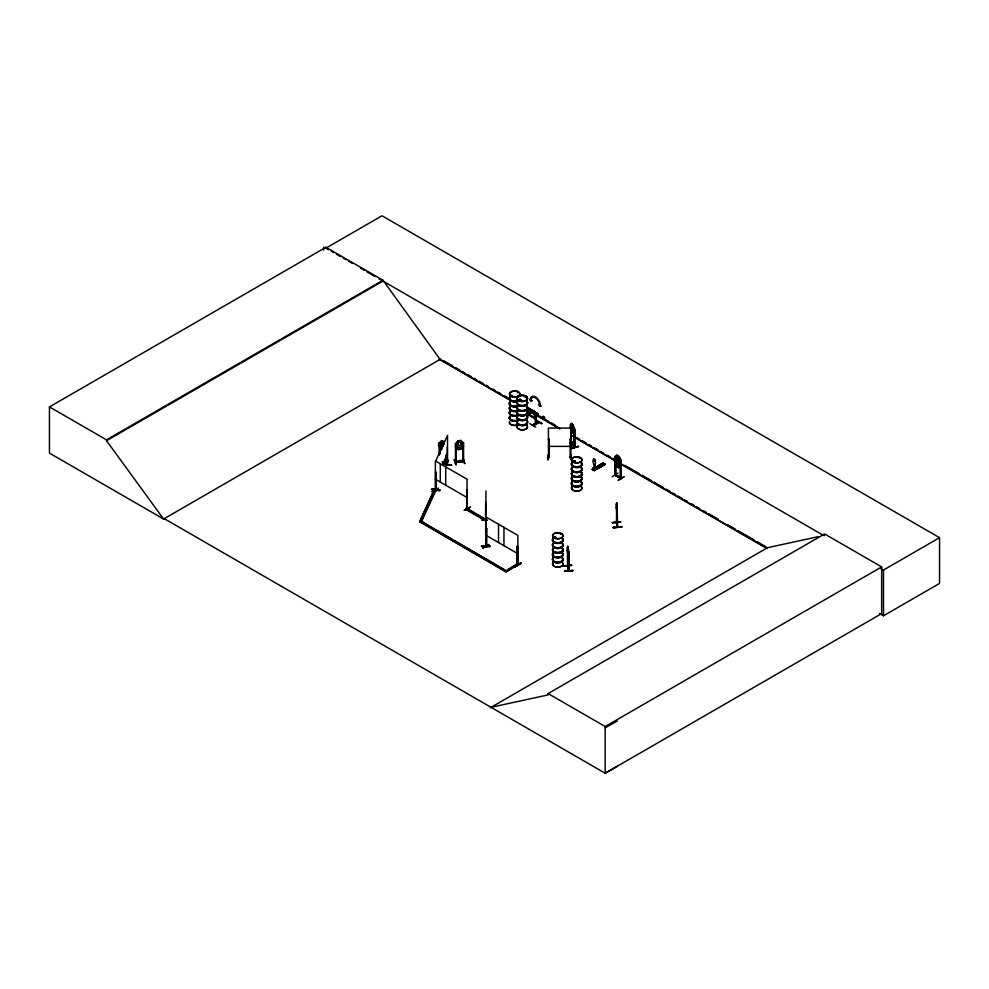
<?xml version="1.0" encoding="UTF-8"?>
<svg xmlns="http://www.w3.org/2000/svg" width="989" height="989" viewBox="0 0 989 989"><rect width="100%" height="100%" fill="white"/><g stroke="black" fill="none" stroke-linecap="round" stroke-linejoin="round"><path stroke-width="1.48" d="M616.407 522.983L616.815 521.957M616.518 522.6L617.235 526.828M617.223 527.273L617.173 508.507L617.631 527.347L617.668 526.667M595.081 463.618L594.809 469.342L595.081 463.618A1.867 1.076 60 0 0 594.809 461.059L594.785 459.205M616.629 505.874L616.827 503.908M620.387 460.021L620.326 478.404C623.762 476.859 607.679 472.421 620.622 477.563M567.723 549.266L567.946 547.288L567.97 552.703L567.723 550.539M616.481 505.082C616.839 496.317 617.828 518.632 616.938 504.551L616.889 511.09L616.481 507.258M463.025 443.171L462.741 461.542L463.581 460.787M567.538 548.462L567.81 546.398M431.6 489.456C439.289 488.343 445.965 492.275 431.6 489.468L439.734 490.655M431.699 489.147L439.833 490.371M439.845 490.074L431.711 488.838M543.641 416.962C543.394 414.515 540.934 418.94 543.109 417.865M534.369 412.277C535.951 411.375 531.204 410.707 526.63 407.505M535.21 418.495L535.185 411.733L534.95 418.718L526.432 413.723M568.539 570.047L568.91 570.69L568.749 551.924L568.576 570.727L567.785 565.251M567.859 566.363L567.723 547.646L567.34 550.527M568.885 570.604L567.55 565.98M568.885 569.973L567.847 565.955M535.136 415.133L536.458 414.947L535.618 414.478L535.803 424.046L535.556 413.946L535.803 415.417M593.511 458.463L593.487 460.293A1.867 1.076 60 0 0 593.215 462.531C595.712 470.739 592.226 468.971 593.956 468.131M593.635 468.699L595.452 469.837L595.291 468.959L594.204 470.22L592.535 469.256L593.623 467.995C594.105 471.283 593.004 467.55 593.956 468.514M534.332 417.679C534.69 421.475 534.913 403.364 534.369 417.618M535.185 412.339L526.432 407.616M617.321 527.322L616.407 522.538M616.827 522.996L616.629 502.919L616.79 504.711M617.643 527.285L616.79 522.34M485.97 520.14L485.5 520.807L485.648 502.091M485.97 546.249L485.636 527.52M511.103 395.835L512.623 395.6M511.264 395.538L512.45 396.07M511.783 395.328L511.214 396.07L512.129 396.292M517.544 392.682L518.001 392.682M518.78 400.026L519.373 399.717M519.509 400.322L519.151 399.791L520.288 400.335M520.078 399.989L519.361 399.68M520.263 400.137L518.928 400.545M525.48 397.096L525.171 396.515L525.827 396.836M554.186 537.472L554.878 536.965M554.878 537.522L555.756 537.398L554.594 537.88M574.09 461.814L573.163 461.69M574.3 461.789L574.658 461.331M560.404 534.085L561.097 534.32M560.466 533.949L560.751 533.936M579.406 458.315L580.036 457.956L579.406 458.055M579.393 458.105L580.11 458.278M580.061 457.932L579.925 458.439M599.359 466.276L600.298 465.967M616.444 523.057L616.716 502.919M617.235 511.882L616.938 513.254L617.334 511.956M567.834 548.079L567.723 546.311L567.97 547.819M567.34 547.683L567.81 546.299L568.193 556.535M568.106 556.535L568.588 555.336M568.106 556.634L568.576 555.249M617.544 456.028L616.913 459.415L618.199 461.282L618.867 459.267L617.618 455.991M574.288 441.922L570.566 443.06M593.623 467.995L593.351 468.415M593.066 469.565L593.066 468.23L594.043 468.242L593.227 468.749M441.613 443.789L442.491 441.415L444.222 444.284M529.82 423.663L535.754 427.124M616.913 455.286L615.937 459.749L618.545 462.976L619.831 461.999C620.771 458.945 617.878 452.257 614.898 456.943L614.898 462.543L616.815 466.573L618.891 467.698L620.869 465.943L618.793 467.649M447.349 446.929L447.053 464.756M443.356 464.125L451.491 465.349L443.468 463.841M447.461 464.521L447.424 465.189M447.226 464.768L447.424 464.521M463.705 443.171L460.923 440.513L458.142 440.859L456.831 446.101L458.649 447.634L460.454 447.448L462.246 445.532L460.923 440.513L458.13 440.81L455.373 443.999M535.754 414.762L535.556 413.946M612.055 476.809L618.014 473.101M438.312 488.43L432.131 491.78L438.04 488.331M482.991 548.153L488.937 544.432L483.028 547.894M435.951 460.38L447.547 435.395L447.461 465.189M442.392 464.793L447.547 453.691M434.258 489.74L419.756 521.562L434.258 489.74L435.976 490.012M427.953 525.616L421.339 521.228L435.407 489.728M454.149 459.885C459.44 475.239 451.095 449.043 456.065 464.533M466.833 508.222L467.068 479.22L435.383 460.923L435.308 490.334L436.186 490.569L435.519 490.185M436.198 489.864L435.519 489.518M467.055 508.012L466.462 507.629L466.845 508.705L465.683 509.372L466.845 508.136L486.65 520.14L485.5 520.807L465.683 509.372M485.871 546.633L485.933 490.964M486.687 546.138L485.871 545.965L486.427 546.979L486.687 528.534L485.945 528.336L486.687 528.534M486.761 546.83L485.945 546.633L486.143 517.099L517.84 535.395L517.902 564.855L517.037 564.595L517.099 546.324L517.84 546.521L517.692 564.966L517.321 563.804M441.626 440.884L440.29 445.705L442.046 447.77M548.227 455.088L547.881 460.009L548.178 455.113M615.64 474.955L614.985 474.572L615.863 474.807M620.857 478.639L614.985 475.239M615.071 475.338L615.245 456.869L615.183 475.128L621.117 478.491M462.691 460.899C445.075 465.275 463.495 457.647 463.507 461.517M455.348 462.16L463.656 461.455L463.52 442.998M462.741 461.542L462.691 460.713M439.017 446.076L441.564 449.55L438.893 446.138C436.977 443.764 441.02 442.911 439.067 443.22M441.564 449.55L441.589 440.797L438.893 443.233M444.259 441.49L441.564 440.847M446.212 462.939L446.237 455.113M442.343 461.678L447.04 462.222L446.15 462.048M448.351 460.305L445.643 465.275L448.388 460.342M445.755 465.25L448.413 460.627M616.419 522.6L616.518 522.415M534.95 411.857L526.432 406.998M534.925 418.05L527.854 413.686M570.937 443.01L570.468 442.602L574.757 447.374L574.683 429.065L574.003 428.546L574.424 447.436L570.468 443.27L570.937 443.678L570.826 425.134M570.529 443.27L570.468 442.602M574.077 446.435L574.757 446.707L574.065 447.053M536.273 415.17L536.384 423.737L535.679 423.403M436.05 489.098L435.642 489.802M517.556 392.126L518.174 392.435M519.757 399.976L519.312 400.57L519.509 399.939M574.386 461.727L573.805 461.814M573.744 462.024L574.683 461.381M599.074 466.004L600.212 466.276M535.16 418.594L526.63 413.6M458.191 440.933L455.484 444.024M573.15 433.541L571.753 432.069L570.406 427.792L570.406 424.887L571.803 423.391L574.473 429.164M570.542 424.949C571.642 425.863 569.615 424.046 571.827 423.49L573.138 424.899M548.499 456.782C549.427 456.77 548.19 458.191 549.266 457.19M569.973 457.005C572.359 457.19 568.836 456.189 570.159 457.722L570.06 439.203L570.826 439.363L570.06 439.203M570.801 424.874L570.913 457.66L570.146 456.807M455.435 461.48L455.583 462.358L463.495 461.492M535.272 423.638L535.865 423.984M614.898 456.943L616.975 455.249M614.898 459.848L616.876 463.89L618.891 465.053L620.944 463.26M511.56 395.402L512.055 396.082M525.53 396.49L524.924 396.898M573.249 461.331L573.595 461.789M554.569 537.336L555.484 537.398M548.326 457.499L549.266 457.66L549.167 439.203L548.413 439.203L549.167 439.203M570.74 457.684L570.159 457.697M592.596 469.651L603.649 463.631L592.226 469.441L593.462 467.908M593.969 470.331L605.243 464.546L603.105 462.976L602.017 463.767L603.995 464.904L602.017 463.606M603.488 463.359L593.672 468.897M604.576 464.175L603.105 462.976M604.86 464.323L593.82 470.356L595.452 469.046M435.58 471.926L435.79 490.655L435.852 479.85M438.325 488.405L432.168 491.756M467.278 490.223L466.536 490.037M464.286 510.336L470.517 507.036L464.336 510.312M517.902 564.187L517.296 563.841M514.886 566.561C533.281 555.126 502.585 574.152 521.079 563.371M515.17 566.784L521.079 563.334M164.322 518.693L163.68 519.077L49.45 453.123L49.45 406.912L325.925 247.287L383.003 280.233L440.08 359.403L509.434 399.445M325.925 247.287L325.925 248.14L381.989 215.775L939.55 537.682L939.55 583.423L883.486 615.788L879.481 613.464M49.45 406.912L106.528 439.858L383.003 280.233M617.284 766.327L605.181 773.225L164.248 518.656L163.593 519.027L106.528 440.711L383.003 281.086M163.593 519.027L440.723 359.032M527.941 407.888L530.537 411.523L530.537 413.847L528.002 414.601M530.401 411.56L530.401 413.81M536.421 412.969L538.053 413.723L537.88 414.861L536.421 414.02L536.421 412.969L538.053 413.723M536.421 414.02L538.053 414.774M532.169 425.047L538.449 421.809M538.387 421.722L532.453 425.159M533.158 425.332L539.104 422.179M533.479 425.777L539.425 422.34M541.749 423.712L535.803 420.276L541.749 423.428M506.133 570.752L516.035 564.472L517.185 565.139L506.133 572.087L420.177 521.895L421.339 521.228L507.283 571.419M420.177 522.464L421.339 521.796L435.84 490.556L434.258 490.309M486.65 519.571L485.5 520.239L465.683 508.803M594.723 459.452L594.809 461.059M598.135 465.844C603.438 468.217 595.835 466.227 599.223 465.213L601.201 466.511L599.223 465.213M600.199 464.657C605.503 467.031 597.888 465.04 601.287 464.026L603.265 465.325L601.287 464.026M592.213 469.429L603.105 463.136M594.08 470.504L605.083 464.125M594.216 470.579L605.107 464.373M614.96 459.65L616.876 457.833L618.854 459.057L619.831 464.645L618.545 465.621L617.235 464.867L615.937 462.395C614.589 455.62 620.808 458.562 620.808 463.235M620.808 460.392L620.919 478.676M616.975 463.804L618.929 464.929M620.808 463.025L618.83 459.032M616.876 466.536L618.83 467.735M620.622 478.231L620.536 466.017M624.034 476.574L618.051 480.333L624.047 476.871M507.369 570.047L514.799 565.757M420.177 521.895L506.133 571.518L517.185 565.139M490.396 707.704L767.526 547.696L818.583 536.594M491.038 707.32L548.116 694.908L548.116 693.586L824.591 533.961L881.669 566.907L881.669 613.6L605.181 773.225L605.181 726.532L881.669 566.907M824.591 535.284L823.948 535.667L379.022 278.787M880.84 568.514L883.486 570.047L939.55 537.682M605.181 727.867L617.284 720.969M446.904 462.407L446.744 463.075L446.954 455.249M485.933 545.594L485.611 546.249M527.347 413.179L528.843 412.524L527.347 408.68M446.83 463.05L442.343 462.16M571.827 423.49L571.098 427.841L572.841 431.439L573.694 430.648L573.15 424.837M570.406 424.887L570.542 428.002M572.606 424.825L573.051 429.053L572.174 429.226C571.704 428.472 571.259 423.477 572.693 424.8M574.683 429.065L574.473 447.485L574.325 428.67M574.473 432.069L573.138 433.454M570.604 442.788L574.325 441.638M570.937 443.208L574.473 446.818M578.516 446.521L570.888 448.586L578.516 446.534M570.888 448.586L578.33 446.224M570.826 457.709L570.072 457.672M573.546 461.158L573.805 461.022M555.138 537.522L554.606 537.472M541.799 423.626L535.803 419.991M526.568 411.585L527.545 411.424L526.568 409.347M615.183 474.46L615.64 475.622L615.788 463.272M456.201 443.974L456.164 462.296M459.984 441.119L459.081 441.218L458.191 443.789L459.081 446.088L460.899 444.778L459.959 441.069M460.886 449.154L458.142 449.575L455.459 446.867L458.142 449.575L460.923 449.216L463.705 446.076M463.322 458.896L464.855 463.705L462.877 458.983M567.439 550.527L568.205 556.634M567.538 550.638L568.045 554.483L568.106 547.98L568.86 552.357M563.347 565.955L571.729 565.189L563.409 566.24M563.347 565.98L571.729 565.448M564.632 571.296L572.952 570.604L564.632 571.321L564.558 570.665L572.952 570.653M564.558 571.049L572.891 570.369M616.827 504.439L616.827 509.323L616.629 507.147M616.32 504.205L616.419 507.134M616.629 511.622L617.025 513.254L616.629 511.573M612.327 522.538L620.733 521.883L612.376 522.798M612.364 522.687L620.733 521.883M613.304 527.273C638.956 525.295 595.971 529.338 621.661 526.704M570.999 455.101L571.407 460.009L570.937 454.804M548.413 457.499L549.08 457.437M487.194 520.202L481.581 520.078M481.594 546.583C507.864 545.186 463.742 546.435 490 546.521M481.594 546.311L490 546.497M570.826 428.076L548.413 428.076L548.499 457.684M548.413 446.373L570.826 446.373M455.509 462.333L455.435 443.851M555.212 537.015L555.707 537.237M443.356 463.742L451.614 465.09M419.756 520.98L421.339 521.228M439.697 443.159L439.784 454.025M443.332 446.521L441.613 445.062M446.979 462.172L446.212 462.271M442.442 461.999L447.04 462.889M535.927 423.403L535.333 423.749L535.272 415.207M568.737 570.171L568.749 551.924M511.375 410.46L511.536 410.522A5.229 3.016 0 0 0 517.309 410.769M467.278 507.827L466.524 507.691M325.925 248.14L328.583 249.673M331.241 251.206L333.899 252.739M336.544 254.272L340.525 256.571M343.183 258.104L345.841 259.637M348.499 261.17L352.48 263.47M360.441 268.068L364.422 270.368M367.08 271.901L375.041 276.487M615.047 456.98L615.788 475.4M526.63 406.887L535.185 411.857M443.393 360.565L452.727 365.955M455.397 367.5L459.403 369.812M462.061 371.345L464.731 372.89M467.401 374.423L471.407 376.735M474.077 378.28L476.735 379.825M479.405 381.358L483.411 383.67M486.081 385.216L488.739 386.748M492.745 389.06L495.415 390.606M498.085 392.139L500.743 393.684M504.749 395.996L507.419 397.529M530.092 410.62L534.097 412.932M539.425 416.01L548.771 421.401M551.429 422.946L555.435 425.258M576.772 437.571L579.443 439.116M582.113 440.661L586.118 442.973M588.789 444.506L591.447 446.051M594.117 447.584L598.122 449.896M600.793 451.441L603.451 452.974M607.456 455.286L610.126 456.831M612.797 458.364L615.479 459.959M624.801 465.3L639.475 473.768M642.133 475.313L651.479 480.703M654.137 482.236L663.483 487.639M666.141 489.172L670.146 491.484M672.817 493.029L675.487 494.562M678.157 496.107L682.15 498.419M684.821 499.952L687.491 501.497M691.484 503.809L694.154 505.342M696.825 506.887L699.495 508.42M703.5 510.732L706.158 512.277M708.829 513.81L718.162 519.213M727.508 524.603L735.507 529.214M738.177 530.759L754.187 539.994M756.845 541.539L766.191 546.929M535.395 414.032L536.05 414.416M528.114 410.225L560.12 428.707M570.789 434.876L616.147 461.059M620.14 463.359L766.871 548.079M439.203 359.279L510.126 400.236M530.203 411.82L559.65 428.818M575.709 438.09L614.515 460.491M621.203 464.36L767.068 548.574M526.432 413.105L534.925 418.112M435.383 479.22L467.068 497.516M466.845 508.705L486.65 520.14M486.143 535.395L517.84 553.692M517.185 565.708L516.035 564.472M430.598 527.149L439.845 532.49M442.491 534.011L451.75 539.364M454.396 540.884L498.036 566.079M500.681 567.612L504.637 569.899M548.116 693.586L605.181 726.532M467.241 508.47L466.734 489.914M573.966 428.509L574.424 429.139L573.076 424.862M527.953 407.827L530.475 411.56M446.138 462.901L446.138 455.274M567.822 565.992L567.723 547.646M594.513 470.739L592.522 469.602M462.939 458.624L464.447 463.396M617.148 508.321L617.321 509.014M616.32 507.11L616.716 511.622M883.486 570.047L883.486 615.788M621.067 460.219L621.129 478.552M595.291 468.959L595.291 469.59L593.066 468.23L593.165 469.515M571.16 429.832L571.197 443.604M567.426 547.597L567.55 566.45M537.88 413.81L537.88 414.861M536.582 412.87L536.582 413.921M536.211 414.317L536.05 415.182M517.296 546.212L517.395 564.521M503.957 527.384L503.957 545.681M498.518 524.244L498.518 542.541M486.477 528.645L486.539 546.979M447.077 455.706L447.053 465.238M445.73 466.895L445.73 485.203M444.259 441.366L444.259 444.012M440.278 463.754L440.278 482.051M439.882 443.196L439.882 453.864M439.165 443.06L439.067 455.41M436.124 472.235L436.186 490.569M435.914 472.346L435.976 490.68M323.687 247.114L323.687 250.143M106.528 439.858L106.528 440.711M562.382 543.74A5.316 3.066 0 0 1 557.784 548.339A5.316 3.066 0 0 1 553.172 543.74M562.308 544.049A5.229 3.016 0 0 1 557.784 548.586A5.229 3.016 0 0 1 553.247 544.049M562.296 548.005A5.205 3.004 0 0 1 557.784 552.517A5.205 3.004 0 0 1 553.271 548.005M562.333 548.104A5.254 3.029 0 0 1 557.784 552.641A5.254 3.029 0 0 1 553.234 548.104M562.333 548.475A5.254 3.029 0 0 1 557.784 553.012A5.254 3.029 0 0 1 553.234 548.475M562.382 538.684A5.316 3.066 0 0 1 557.784 543.295A5.316 3.066 0 0 1 553.172 538.684M562.308 543.208A5.229 3.016 0 0 1 557.784 547.733A5.229 3.016 0 0 1 553.247 543.208M562.308 539.005A5.229 3.016 0 0 1 557.784 543.53A5.229 3.016 0 0 1 553.247 539.005M562.382 543.48A5.316 3.066 0 0 1 557.784 548.079A5.316 3.066 0 0 1 553.172 543.48M562.382 538.424A5.316 3.066 0 0 1 557.784 543.035A5.316 3.066 0 0 1 553.172 538.424M562.308 538.152A5.229 3.016 0 0 1 557.784 542.689A5.229 3.016 0 0 1 553.247 538.152M562.382 558.13A5.316 3.066 0 0 1 557.784 562.729A5.316 3.066 0 0 1 553.172 558.13M562.308 558.439A5.229 3.016 0 0 1 557.784 562.976A5.229 3.016 0 0 1 553.247 558.439M562.333 562.494A5.254 3.029 0 0 1 557.784 567.031A5.254 3.029 0 0 1 553.234 562.494M562.333 562.667A5.254 3.029 0 0 1 557.784 567.216A5.254 3.029 0 0 1 553.234 562.667M562.382 553.074A5.316 3.066 0 0 1 557.784 557.685A5.316 3.066 0 0 1 553.172 553.074M562.308 557.598A5.229 3.016 0 0 1 557.784 562.123A5.229 3.016 0 0 1 553.247 557.598M562.308 553.395A5.229 3.016 0 0 1 557.784 557.92A5.229 3.016 0 0 1 553.247 553.395M562.382 557.87A5.316 3.066 0 0 1 557.784 562.469A5.316 3.066 0 0 1 553.172 557.87M562.382 552.814A5.316 3.066 0 0 1 557.784 557.413A5.316 3.066 0 0 1 553.172 552.814M562.308 552.542A5.229 3.016 0 0 1 557.784 557.079A5.229 3.016 0 0 1 553.247 552.542M581.334 467.834A5.316 3.066 0 0 1 576.723 472.433A5.316 3.066 0 0 1 572.124 467.834M581.26 468.156A5.229 3.016 0 0 1 576.723 472.68A5.229 3.016 0 0 1 572.198 468.156M581.235 472.099A5.205 3.004 0 0 1 576.723 476.611A5.205 3.004 0 0 1 572.211 472.099M581.272 472.198A5.254 3.029 0 0 1 576.723 476.747A5.254 3.029 0 0 1 572.174 472.198M581.248 472.383A5.217 3.016 0 0 1 576.723 476.908A5.217 3.016 0 0 1 572.211 472.383M581.334 462.79A5.316 3.066 0 0 1 576.723 467.389A5.316 3.066 0 0 1 572.124 462.79M572.965 462.147A5.316 3.066 0 0 1 575.351 461.356M581.26 467.303A5.242 3.029 0 0 1 576.723 471.84A5.242 3.029 0 0 1 572.186 467.303M581.26 463.099A5.242 3.029 0 0 1 576.723 467.636A5.242 3.029 0 0 1 572.186 463.099M573.014 462.469A5.242 3.029 0 0 1 575.363 461.69M581.334 467.574A5.316 3.066 0 0 1 576.723 472.173A5.316 3.066 0 0 1 572.124 467.574M581.334 462.531A5.316 3.066 0 0 1 576.723 467.129A5.316 3.066 0 0 1 572.124 462.531M572.965 461.888A5.316 3.066 0 0 1 575.351 461.097M581.26 462.259A5.242 3.029 0 0 1 576.723 466.796A5.242 3.029 0 0 1 572.186 462.259M573.014 461.628A5.242 3.029 0 0 1 575.363 460.849M581.334 482.224A5.316 3.066 0 0 1 576.723 486.823A5.316 3.066 0 0 1 572.124 482.224M581.26 482.545A5.229 3.016 0 0 1 576.723 487.07A5.229 3.016 0 0 1 572.198 482.545M581.235 486.489A5.205 3.004 0 0 1 576.723 491.001A5.205 3.004 0 0 1 572.211 486.489M581.248 472.853A5.217 3.016 0 0 1 576.723 477.378A5.217 3.016 0 0 1 572.211 472.853M581.248 486.773A5.217 3.016 0 0 1 576.723 491.298A5.217 3.016 0 0 1 572.211 486.773M581.272 472.594A5.254 3.029 0 0 1 576.723 477.131A5.254 3.029 0 0 1 572.174 472.594M581.334 477.18A5.316 3.066 0 0 1 576.723 481.779A5.316 3.066 0 0 1 572.124 477.18M581.26 481.692A5.242 3.029 0 0 1 576.723 486.229A5.242 3.029 0 0 1 572.186 481.692M581.26 477.489A5.242 3.029 0 0 1 576.723 482.026A5.242 3.029 0 0 1 572.186 477.489M581.334 481.964A5.316 3.066 0 0 1 576.723 486.563A5.316 3.066 0 0 1 572.124 481.964M581.334 476.921A5.316 3.066 0 0 1 576.723 481.519A5.316 3.066 0 0 1 572.124 476.921M581.26 476.649A5.242 3.029 0 0 1 576.723 481.186A5.242 3.029 0 0 1 572.186 476.649M517.346 406.294A5.316 3.066 0 0 1 510.93 405.799A5.316 3.066 0 0 1 510.089 402.103M517.309 410.484A5.229 3.016 0 0 1 511.511 410.262A5.229 3.016 0 0 1 509.632 407.085M519.299 400.125A5.316 3.066 0 0 1 518.446 400.755M517.346 401.25A5.316 3.066 0 0 1 510.93 400.755A5.316 3.066 0 0 1 510.089 397.059M517.346 406.034A5.316 3.066 0 0 1 510.93 405.539A5.316 3.066 0 0 1 510.089 401.843M519.299 399.865A5.316 3.066 0 0 1 518.446 400.496A5.316 3.066 0 0 1 520.906 399.741M517.346 400.99A5.316 3.066 0 0 1 510.93 400.496A5.316 3.066 0 0 1 510.089 396.787M519.225 400.397A5.242 3.029 0 0 1 518.397 401.015M517.309 401.497A5.242 3.029 0 0 1 511.498 401.287A5.242 3.029 0 0 1 509.632 398.097M519.744 398.814A5.229 3.016 0 0 1 518.384 400.174M517.309 400.644A5.229 3.016 0 0 1 511.511 400.434A5.229 3.016 0 0 1 509.632 397.257M517.309 406.541A5.229 3.016 0 0 1 511.511 406.331A5.229 3.016 0 0 1 509.632 403.141M517.309 405.7A5.242 3.029 0 0 1 511.498 405.478A5.242 3.029 0 0 1 509.632 402.3M511.511 410.546A5.229 3.016 0 0 1 509.632 407.369M517.346 420.684A5.316 3.066 0 0 1 510.93 420.189A5.316 3.066 0 0 1 510.089 416.493M517.296 411.226A5.205 3.004 0 0 1 511.523 411.004A5.205 3.004 0 0 1 509.656 407.839M517.309 424.874A5.229 3.016 0 0 1 511.511 424.652A5.229 3.016 0 0 1 509.632 421.475M517.321 410.979A5.254 3.029 0 0 1 511.498 410.756A5.254 3.029 0 0 1 509.619 407.567M517.346 415.64A5.316 3.066 0 0 1 510.93 415.145A5.316 3.066 0 0 1 510.089 411.436M517.346 420.424A5.316 3.066 0 0 1 510.93 419.929A5.316 3.066 0 0 1 510.089 416.233M517.346 415.38A5.316 3.066 0 0 1 510.93 414.886A5.316 3.066 0 0 1 510.089 411.177M517.309 415.887A5.242 3.029 0 0 1 511.498 415.677A5.242 3.029 0 0 1 509.632 412.487M517.309 415.034A5.229 3.016 0 0 1 511.511 414.824A5.229 3.016 0 0 1 509.632 411.647M517.309 420.931A5.229 3.016 0 0 1 511.511 420.721A5.229 3.016 0 0 1 509.632 417.531M517.309 420.09A5.242 3.029 0 0 1 511.498 419.868A5.242 3.029 0 0 1 509.632 416.69M517.309 425.159A5.229 3.016 0 0 1 511.511 424.936A5.229 3.016 0 0 1 509.632 421.759M526.89 406.479A5.316 3.066 0 0 1 522.279 411.09A5.316 3.066 0 0 1 517.68 406.479M526.828 406.8A5.242 3.029 0 0 1 522.279 411.337A5.242 3.029 0 0 1 517.742 406.8M526.816 410.744A5.229 3.016 0 0 1 522.279 415.269A5.229 3.016 0 0 1 517.754 410.744M526.828 410.855A5.254 3.029 0 0 1 522.279 415.405A5.254 3.029 0 0 1 517.742 410.855M526.828 411.239A5.254 3.029 0 0 1 522.279 415.788A5.254 3.029 0 0 1 517.742 411.239M526.89 401.435A5.316 3.066 0 0 1 522.279 406.034A5.316 3.066 0 0 1 517.68 401.435M518.52 400.805A5.316 3.066 0 0 1 520.906 400.001M526.828 405.947A5.242 3.029 0 0 1 522.279 410.497A5.242 3.029 0 0 1 517.742 405.947M526.828 401.757A5.242 3.029 0 0 1 522.279 406.294A5.242 3.029 0 0 1 517.742 401.757M518.582 401.126A5.242 3.029 0 0 1 520.931 400.335M526.89 406.219A5.316 3.066 0 0 1 522.279 410.831A5.316 3.066 0 0 1 517.68 406.219M526.89 401.175A5.316 3.066 0 0 1 522.279 405.774A5.316 3.066 0 0 1 517.68 401.175M526.816 400.904A5.229 3.016 0 0 1 522.279 405.441A5.229 3.016 0 0 1 517.754 400.904M518.582 400.285A5.229 3.016 0 0 1 520.931 399.494M526.89 420.869A5.316 3.066 0 0 1 522.279 425.48A5.316 3.066 0 0 1 517.68 420.869M526.828 421.19A5.242 3.029 0 0 1 522.279 425.727A5.242 3.029 0 0 1 517.742 421.19M526.828 425.245A5.254 3.029 0 0 1 522.279 429.795A5.254 3.029 0 0 1 517.742 425.245M526.803 411.486A5.217 3.016 0 0 1 522.279 416.01A5.217 3.016 0 0 1 517.766 411.486M526.828 425.406A5.242 3.029 0 0 1 522.279 429.943A5.242 3.029 0 0 1 517.742 425.406M526.89 415.825A5.316 3.066 0 0 1 522.279 420.424A5.316 3.066 0 0 1 517.68 415.825M526.828 420.337A5.242 3.029 0 0 1 522.279 424.887A5.242 3.029 0 0 1 517.742 420.337M526.828 416.146A5.242 3.029 0 0 1 522.279 420.684A5.242 3.029 0 0 1 517.742 416.146M526.89 420.609A5.316 3.066 0 0 1 522.279 425.221A5.316 3.066 0 0 1 517.68 420.609M526.89 415.565A5.316 3.066 0 0 1 522.279 420.164A5.316 3.066 0 0 1 517.68 415.565M526.816 415.293A5.229 3.016 0 0 1 522.279 419.831A5.229 3.016 0 0 1 517.754 415.293M543.517 418.1C544.716 420.671 545.446 414.626 543.517 418.1M616.332 459.576L617.371 462.37L616.283 464.002L617.705 462.963L619.139 465.646L618.063 462.753L619.089 461.171L617.729 462.135L616.332 459.576M617.544 458.673L616.913 462.061L618.199 463.928L618.867 461.912L617.544 458.673M532.008 400.632L530.809 401.274L529.61 399.247L530.438 399.729A7.059 4.08 60 0 1 535.432 396.849A7.059 4.08 60 0 1 540.414 405.49L541.243 405.972L539.969 406.566L538.684 404.489L539.512 404.971A5.897 3.4 60 0 0 535.346 397.751A5.897 3.4 60 0 0 531.18 400.149L532.008 400.632M621.673 527.112L613.304 527.619L621.661 527.075M620.944 460.355L618.953 456.312L620.869 460.392M555.15 538.226A5.254 3.029 0 0 0 563.038 535.593A5.254 3.029 0 0 0 555.15 532.972A5.254 3.029 0 0 0 555.15 538.226M555.175 538.486A5.217 3.016 0 0 0 563.001 535.877A5.217 3.016 0 0 0 555.175 533.269A5.217 3.016 0 0 0 555.175 538.486M557.784 553.259A5.205 3.004 0 0 0 562.296 548.747A5.217 3.016 0 0 1 557.784 553.271A5.217 3.016 0 0 1 553.259 548.759A5.205 3.004 0 0 0 557.784 553.259M574.102 462.333A5.254 3.029 0 0 0 581.977 459.712A5.254 3.029 0 0 0 574.102 457.079A5.254 3.029 0 0 0 574.102 462.333M574.115 462.58A5.217 3.016 0 0 0 581.94 459.972A5.217 3.016 0 0 0 574.115 457.363A5.217 3.016 0 0 0 574.115 462.58M512.079 396.416A5.217 3.016 0 0 0 519.905 393.807A5.217 3.016 0 0 0 512.079 391.199A5.217 3.016 0 0 0 512.079 396.416M510.992 396.366A5.229 3.016 0 0 0 519.744 395.007A5.229 3.016 0 0 0 513.34 391.31A5.229 3.016 0 0 0 510.992 396.366M519.658 400.805A5.242 3.029 0 0 0 527.52 398.184A5.242 3.029 0 0 0 519.658 395.563A5.242 3.029 0 0 0 519.658 400.805M519.67 401.213A5.217 3.016 0 0 0 527.508 398.604A5.217 3.016 0 0 0 519.67 395.996A5.217 3.016 0 0 0 519.67 401.213M519.658 400.99A5.254 3.029 0 0 0 527.533 398.369A5.254 3.029 0 0 0 519.658 395.736A5.254 3.029 0 0 0 519.658 400.99"/></g></svg>
